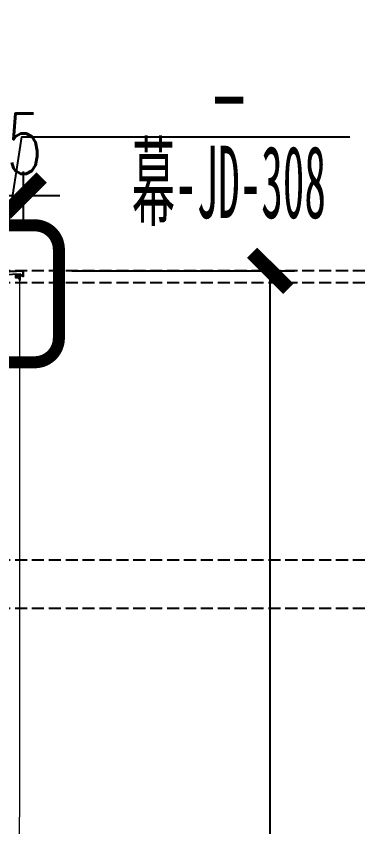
# Model space of a CAD drawing. Extents: x 220580 to 2027826, y -309201 to 71987.
# Drawn here: x 344920 to 347759, y -155391 to -148667 of the extents above; entities that cross this region are included whole.
import ezdxf
from ezdxf.enums import TextEntityAlignment as Align
from ezdxf.xclip import XClip

# ---------------------------------------------------------------- set-up
doc = ezdxf.new("R2010")
doc.units = 0
doc.linetypes.add('DASH', pattern=[0.35, 0.25, -0.1])
doc.linetypes.add('ZN-DOT', pattern=[0.25, 0, -0.25])
for name, color, linetype in [('!ZN3-铝板幕墙-3', 3, 'Continuous'), ('!ZN6-层高线-8', 8, 'ZN-DOT'), ('3索引', 3, 'Continuous'), ('DIM', 173, 'Continuous')]:
    doc.layers.add(name, color=color, linetype=linetype)
doc.layers.add('0_SCREW RIVET', color=4, linetype='Continuous', lineweight=15)
doc.layers.add('彩钢板', color=6, linetype='Continuous', lineweight=15)
doc.styles.add('DHTEXT-1', font='ROMANS.shx', dxfattribs={"width": 0.7, "bigfont": 'CHINESE.shx'})
doc.styles.add('中南符号', font='simhei.ttf')
doc.dimstyles.new('ZN200', dxfattribs={"dimscale": 200, "dimtxt": 2.5, "dimasz": 1.5, "dimexe": 1, "dimexo": 2, "dimgap": 0.9, "dimtad": 1, "dimdec": 0, "dimdsep": 46, "dimtxsty": 'DHTEXT-1', "dimblk": 'ARCHTICK', "dimcen": 2.5, "dimclrd": 173, "dimclre": 173, "dimclrt": 7, "dimazin": 2, "dimtfac": 1, "dimtdec": 0, "dimtix": 1, "dimtmove": 2, "dimatfit": 3, "dimfxl": 0, "dimtolj": 1, "dimtzin": 0, "dimarcsym": 0})

# ---------------------------------------------------------------- blocks, each defined once
blk = doc.blocks.new('中南-指向索引')
blk.add_wipeout([(0, 5), (-0.523, 4.973), (-1.04, 4.891), (-1.545, 4.755), (-2.034, 4.568), (-2.5, 4.33), (-2.939, 4.045), (-3.346, 3.716), (-3.716, 3.346), (-4.045, 2.939), (-4.33, 2.5), (-4.568, 2.034), (-4.755, 1.545), (-4.891, 1.04), (-4.973, 0.523), (-5, 0), (-4.973, -0.523), (-4.891, -1.04), (-4.755, -1.545), (-4.568, -2.034), (-4.33, -2.5), (-4.045, -2.939), (-3.716, -3.346), (-3.346, -3.716), (-2.939, -4.045), (-2.5, -4.33), (-2.034, -4.568), (-1.545, -4.755), (-1.04, -4.891), (-0.523, -4.973), (0, -5), (0.523, -4.973), (1.04, -4.891), (1.545, -4.755), (2.034, -4.568), (2.5, -4.33), (2.939, -4.045), (3.346, -3.716), (3.716, -3.346), (4.045, -2.939), (4.33, -2.5), (4.568, -2.034), (4.755, -1.545), (4.891, -1.04), (4.973, -0.523), (5, 0), (4.973, 0.523), (4.891, 1.04), (4.755, 1.545), (4.568, 2.034), (4.33, 2.5), (4.045, 2.939), (3.716, 3.346), (3.346, 3.716), (2.939, 4.045), (2.5, 4.33), (2.034, 4.568), (1.545, 4.755), (1.04, 4.891), (0.523, 4.973)])
blk.add_line((-5, 0), (5, 0))
at = {"color": 0, "style": '中南符号', "flags": 8}
blk.add_attdef('编号', text='', height=3, dxfattribs=at).set_placement((0, 0.365), align=Align.CENTER)
at = {"color": 0, "style": '中南符号', "width": 0.932285, "flags": 8}
blk.add_attdef('图号', text='', height=3, dxfattribs=at).set_placement((-4.037, -3.373), (4.008, -3.373), align=Align.FIT)
blk = doc.blocks.new('_ArchTick')
at = {"color": 0, "linetype": 'ByBlock', "const_width": 0.4}
blk.add_lwpolyline([(-0.5, -0.5), (0.5, 0.5)], dxfattribs=at)
blk = doc.blocks.new('*D887')
at = {"layer": 'Defpoints', "color": 0, "ltscale": 2000, "transparency": 16777216}
for p in [(344981.7, -150154.7), (344396.7, -150808.6), (344981.7, -150779.4)]:
    blk.add_point(p, dxfattribs=at)
at = {"layer": 'DIM', "color": 173, "linetype": 'ByBlock', "lineweight": -2, "ltscale": 2000, "transparency": 16777216}
for p, q in [((344396.7, -150408.6), (344396.7, -149954.7)), ((344981.7, -150379.4), (344981.7, -149954.7)), ((344396.7, -150154.7), (344096.7, -150154.7)), ((344396.7, -150154.7), (344981.7, -150154.7)), ((344981.7, -150154.7), (345281.7, -150154.7))]:
    blk.add_line(p, q, dxfattribs=at)
at = {"layer": 'DIM', "color": 173, "lineweight": -2, "ltscale": 2000, "transparency": 16777216, "xscale": 300, "yscale": 300, "zscale": 300}
blk.add_blockref('_ArchTick', (344396.7, -150154.7), dxfattribs=at)
at = {"layer": 'DIM', "color": 173, "lineweight": -2, "ltscale": 2000, "transparency": 16777216, "xscale": 300, "yscale": 300, "zscale": 300, "rotation": 180}
blk.add_blockref('_ArchTick', (344981.7, -150154.7), dxfattribs=at)
at = {"layer": 'DIM', "color": 7, "ltscale": 2000, "transparency": 16777216, "insert": (344689.2, -149724.7), "char_height": 500, "attachment_point": 5, "style": 'DHTEXT-1'}
blk.add_mtext('\\A1;585', dxfattribs=at)
blk = doc.blocks.new('$紧固件$00000029')
at = {"layer": '0_SCREW RIVET'}
for p, q in [((-4.5, 1), (4.5, 1)), ((-2.5, 1), (-2.5, -6)), ((2.5, 1), (2.5, -6)), ((-2.5, -6), (2.5, -6)), ((-2.5, -8), (2.5, -8))]:
    blk.add_line(p, q, dxfattribs=at)
blk.add_lwpolyline([(-4.5, 1, -0.147667), (-1.5, 2.8), (1.5, 2.8, -0.147667), (4.5, 1)], format="xyb", dxfattribs=at)
for centre, start, end in [((-2.5, -7), 90, 270), ((2.5, -7), 270, 90)]:
    blk.add_arc(centre, 1, start, end, dxfattribs=at)
blk = doc.blocks.new('20250829153746')
h = blk.add_hatch()
h.set_pattern_fill('ANSI31', color=256, scale=2.574546, style=0)
h.set_pattern_definition([(225, (34468.336, 58638.577), (5.7800201, -5.7800201), [])])
h.paths.add_polyline_path([(600, 14564.8), (566.6, 14564.8), (566.6, 14544.8), (600, 14544.8)])
at = {"layer": '!ZN3-铝板幕墙-3'}
for p, q in [((635, 14600), (50, 14570.8)), ((632.5, 14597.4), (52.5, 14568.4)), ((632.5, 14553.9), (632.5, 14597.4)), ((635, 14550), (635, 14600)), ((611.5, 14573.8), (75, 14547)), ((611.5, 14563.9), (611.5, 14573.8))]:
    blk.add_line(p, q, dxfattribs=at)
at = {"layer": '!ZN3-铝板幕墙-3', "ltscale": 1000}
for p, q in [((600, 14563.9), (600, 14518.9)), ((602.5, 14561.4), (602.5, 14518.9))]:
    blk.add_line(p, q, dxfattribs=at)
at = {"layer": '!ZN3-铝板幕墙-3', "ltscale": 30}
for p, q in [((611.5, 14563.9), (600, 14563.9)), ((611, 14561.4), (602.5, 14561.4)), ((635, 14550), (611, 14561.4)), ((632.5, 14553.9), (611.5, 14563.9)), ((602.5, 14518.9), (600, 14518.9))]:
    blk.add_line(p, q, dxfattribs=at)
blk.add_lwpolyline([(600, 14564.8), (566.6, 14564.8), (566.6, 14544.8), (600, 14544.8)], close=True)
at = {"layer": '彩钢板', "color": 1}
for p, q in [((564, 14564.8), (600, 14564.8)), ((600, 14564.8), (600, 11268.7)), ((600, 11500), (600, 10068.7)), ((600, 2540.9), (600, 10068.7))]:
    blk.add_line(p, q, dxfattribs=at)
at = {"rotation": 270}
blk.add_blockref('$紧固件$00000029', (601.5, 14536.7), dxfattribs=at)
blk = doc.blocks.new('*D1124')
at = {"layer": 'Defpoints', "color": 0, "ltscale": 2000, "transparency": 16777216}
for p in [(344981.7, -150779.4), (347025.9, -150779.4), (344892.1, -162879.4)]:
    blk.add_point(p, dxfattribs=at)
at = {"layer": 'DIM', "color": 173, "linetype": 'ByBlock', "lineweight": -2, "ltscale": 2000, "transparency": 16777216}
for p, q in [((345381.7, -150779.4), (347225.9, -150779.4)), ((347025.9, -162879.4), (347025.9, -150779.4)), ((345292.1, -162879.4), (347225.9, -162879.4))]:
    blk.add_line(p, q, dxfattribs=at)
at = {"layer": 'DIM', "color": 173, "lineweight": -2, "ltscale": 2000, "transparency": 16777216, "xscale": 300, "yscale": 300, "zscale": 300}
for p, rotation in [((347025.9, -150779.4), 90), ((347025.9, -162879.4), 270)]:
    blk.add_blockref('_ArchTick', p, dxfattribs=dict(at, rotation=rotation))
at = {"layer": 'DIM', "color": 7, "ltscale": 2000, "transparency": 16777216, "insert": (346595.9, -156829.4), "char_height": 500, "attachment_point": 5, "rotation": 90, "style": 'DHTEXT-1'}
blk.add_mtext('\\A1;12100', dxfattribs=at)

msp = doc.modelspace()

# ---------------------------------------------------------------- linework, layer by layer
at = {"layer": '3索引'}
msp.add_lwpolyline([(344854.1, -150401.9), (344967.4, -149667.2), (346014.1, -149667.2)], dxfattribs=at)
at = {"layer": '3索引', "linetype": 'DASH', "ltscale": 1000, "const_width": 100}
msp.add_lwpolyline([(344459.1, -150401.9), (345073.9, -150401.9, -0.414214), (345273.9, -150601.9), (345273.9, -151337.5, -0.414214), (345073.9, -151537.5), (344459.1, -151537.5, -0.414214), (344259.1, -151337.5), (344259.1, -150601.9, -0.414214)], format="xyb", close=True, dxfattribs=at)

# ---------------------------------------------------------------- dimensions: what is measured, and where the dimension line sits
at = {"layer": 'DIM', "color": 6, "ltscale": 2000}
dim = msp.add_linear_dim(base=(344981.7, -150154.7), p1=(344396.7, -150808.6), p2=(344981.7, -150779.4), dimstyle='ZN200', dxfattribs=at)
dim.commit()
dim.dimension.update_dxf_attribs({"geometry": '*D887', "text_midpoint": (344689.2, -149724.7)})

# ---------------------------------------------------------------- next in the draw order: block references
at = {"layer": '3索引', "color": 7}
ref = msp.add_blockref('中南-指向索引', (346685.6, -149667.2), dxfattribs=dict(at, xscale=200, yscale=200, zscale=200))
ref.add_attrib('编号', '-', dxfattribs={"layer": '0', "color": 0, "height": 600, "style": '中南符号'}).set_placement((346685.6, -149594.2), align=Align.CENTER)
ref.add_attrib('图号', '幕-JD-308', dxfattribs={"layer": '0', "color": 0, "height": 600, "style": '中南符号', "width": 0.414349}).set_placement((345878.2, -150341.8), (347487.2, -150341.8), align=Align.FIT)

# ---------------------------------------------------------------- next in the draw order: block references
at = {"ltscale": 30}
ref = msp.add_blockref('20250829153746', (344346.7, -165379.4), dxfattribs=at)
XClip(ref).set_block_clipping_path([(-6706.9425857681, -2293.6337352093), (3746.9317506557, 16818.2785192617)])

# ---------------------------------------------------------------- next in the draw order: linework, layer by layer
at = {"layer": '!ZN6-层高线-8', "linetype": 'DASH', "ltscale": 400}
for p, q in [((351450.4, -150779.4), (339706.6, -150779.4)), ((351450.4, -150879.4), (339706.6, -150879.4)), ((351450.4, -153179.4), (339706.6, -153179.4)), ((351450.4, -153579.4), (339706.6, -153579.4))]:
    msp.add_line(p, q, dxfattribs=at)

# ---------------------------------------------------------------- next in the draw order: dimensions: what is measured, and where the dimension line sits
at = {"layer": 'DIM', "ltscale": 2000}
dim = msp.add_linear_dim(base=(347025.9, -150779.4), p1=(344892.1, -162879.4), p2=(344981.7, -150779.4), angle=90, dimstyle='ZN200', dxfattribs=at)
dim.commit()
dim.dimension.update_dxf_attribs({"geometry": '*D1124', "text_midpoint": (346595.9, -156829.4)})

doc.saveas('drawing.dxf')
